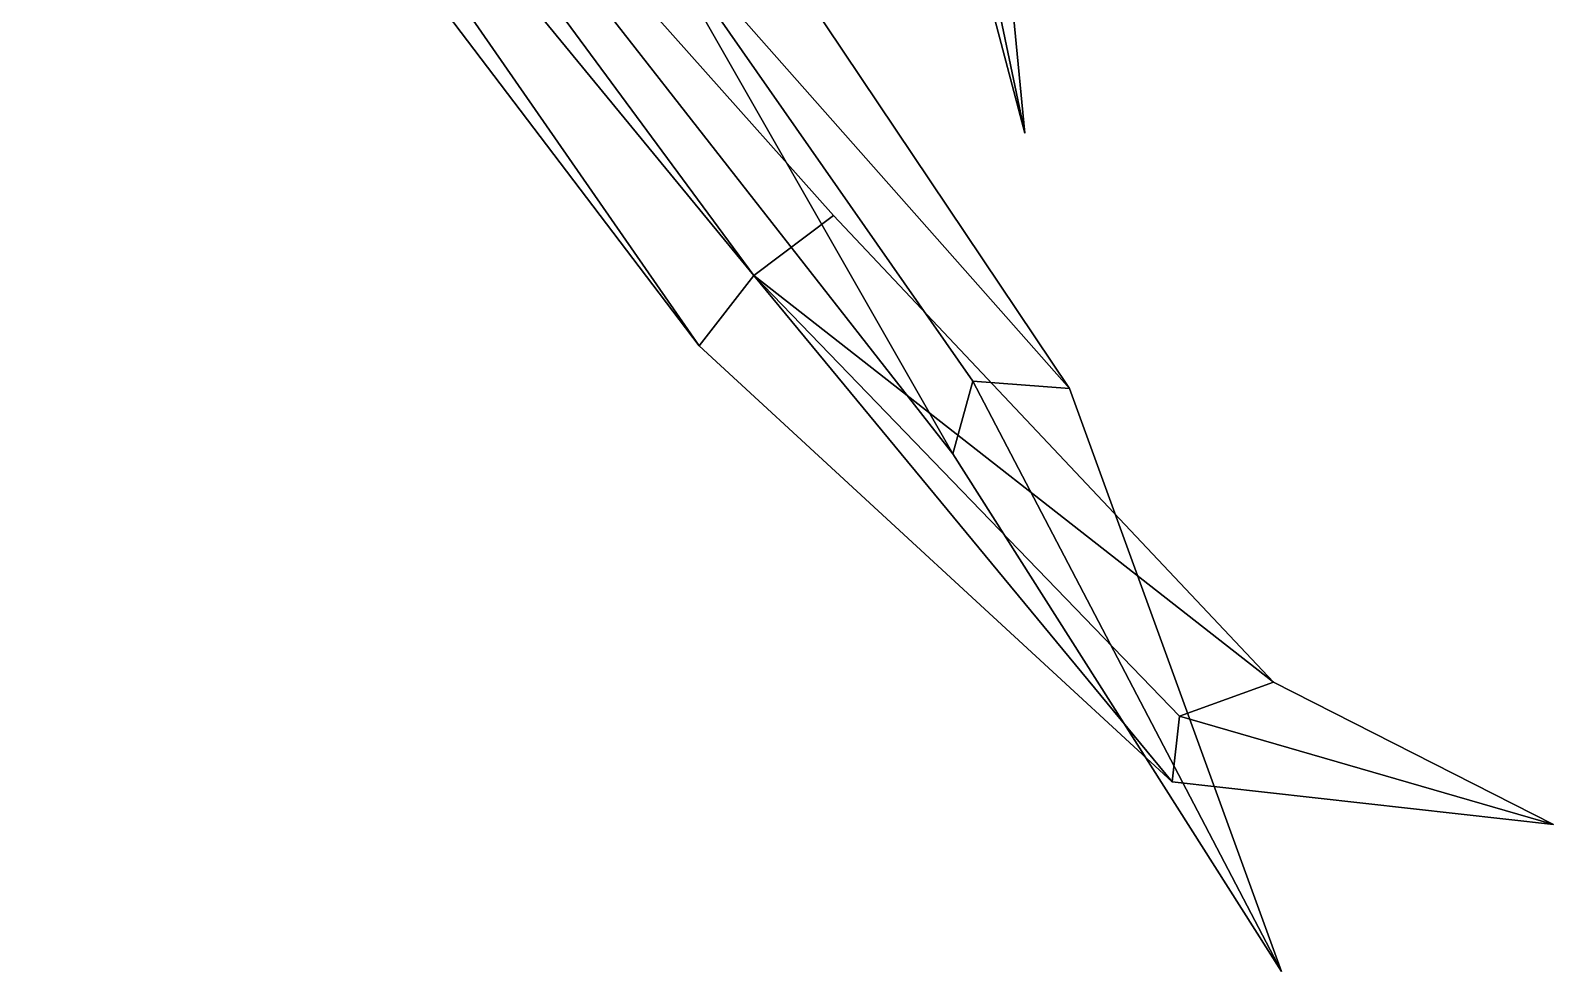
# Model space of a CAD drawing. Header units: metres. Extents: x -236 to 197, y -84 to 78.
# Drawn here: x -141.8 to -90.6, y -50.5 to -18.8 of the extents above; entities that cross this region are included whole.
import ezdxf

# ---------------------------------------------------------------- set-up
doc = ezdxf.new("R2010")
doc.units = ezdxf.units.M

msp = doc.modelspace()

# ---------------------------------------------------------------- linework, layer by layer
at = {"layer": 'Lacypla_Leaf', "color": 3}
for points in [[(-108.397, -22.292, 517.824), (-114.809, 1.991, 514.13), (-113.732, 3.126, 512.086)], [(-108.397, -22.292, 517.824), (-113.732, 3.126, 512.086), (-114.809, 1.991, 514.13)], [(-110.701, 1.483, 511.715), (-108.397, -22.292, 517.824), (-113.732, 3.126, 512.086)], [(-110.701, 1.483, 511.715), (-113.732, 3.126, 512.086), (-108.397, -22.292, 517.824)], [(-139.778, 0, 468.748), (-117.508, -27.076, 474.659), (-139.09, 2.174, 468.946)], [(-139.778, 0, 468.748), (-139.09, 2.174, 468.946), (-117.508, -27.076, 474.659)], [(-139.09, 2.174, 468.946), (-114.838, -25.061, 474.4), (-117.508, -27.076, 474.659)], [(-139.09, 2.174, 468.946), (-117.508, -27.076, 474.659), (-114.838, -25.061, 474.4)], [(-139.778, 0, 468.748), (-119.349, -29.442, 473.572), (-141.827, 0.158, 467.904)], [(-139.778, 0, 468.748), (-141.827, 0.158, 467.904), (-119.349, -29.442, 473.572)], [(-119.349, -29.442, 473.572), (-139.778, 0, 468.748), (-117.508, -27.076, 474.659)], [(-119.349, -29.442, 473.572), (-117.508, -27.076, 474.659), (-139.778, 0, 468.748)], [(-118.594, -13.436, 489.392), (-106.905, -30.879, 496.562), (-121.535, -14.324, 490.737)], [(-118.594, -13.436, 489.392), (-121.535, -14.324, 490.737), (-106.905, -30.879, 496.562)], [(-121.535, -14.324, 490.737), (-110.825, -33.078, 498.226), (-123.801, -16.485, 491.345)], [(-121.535, -14.324, 490.737), (-123.801, -16.485, 491.345), (-110.825, -33.078, 498.226)], [(-121.535, -14.324, 490.737), (-106.905, -30.879, 496.562), (-110.146, -30.636, 497.771)], [(-121.535, -14.324, 490.737), (-110.146, -30.636, 497.771), (-106.905, -30.879, 496.562)], [(-110.146, -30.636, 497.771), (-110.825, -33.078, 498.226), (-121.535, -14.324, 490.737)], [(-110.146, -30.636, 497.771), (-121.535, -14.324, 490.737), (-110.825, -33.078, 498.226)], [(-114.838, -25.061, 474.4), (-100.045, -40.749, 469.172), (-117.508, -27.076, 474.659)], [(-114.838, -25.061, 474.4), (-117.508, -27.076, 474.659), (-100.045, -40.749, 469.172)], [(-117.508, -27.076, 474.659), (-103.444, -44.102, 468.76), (-119.349, -29.442, 473.572)], [(-117.508, -27.076, 474.659), (-119.349, -29.442, 473.572), (-103.444, -44.102, 468.76)], [(-117.508, -27.076, 474.659), (-100.045, -40.749, 469.172), (-103.202, -41.886, 470.047)], [(-117.508, -27.076, 474.659), (-103.202, -41.886, 470.047), (-100.045, -40.749, 469.172)], [(-103.202, -41.886, 470.047), (-103.444, -44.102, 468.76), (-117.508, -27.076, 474.659)], [(-103.202, -41.886, 470.047), (-117.508, -27.076, 474.659), (-103.444, -44.102, 468.76)], [(-99.775, -50.472, 483.403), (-110.825, -33.078, 498.226), (-110.146, -30.636, 497.771)], [(-99.775, -50.472, 483.403), (-110.146, -30.636, 497.771), (-110.825, -33.078, 498.226)], [(-106.905, -30.879, 496.562), (-99.775, -50.472, 483.403), (-110.146, -30.636, 497.771)], [(-106.905, -30.879, 496.562), (-110.146, -30.636, 497.771), (-99.775, -50.472, 483.403)], [(-100.045, -40.749, 469.172), (-90.629, -45.531, 446.893), (-103.202, -41.886, 470.047)], [(-100.045, -40.749, 469.172), (-103.202, -41.886, 470.047), (-90.629, -45.531, 446.893)], [(-90.629, -45.531, 446.893), (-103.444, -44.102, 468.76), (-103.202, -41.886, 470.047)], [(-90.629, -45.531, 446.893), (-103.202, -41.886, 470.047), (-103.444, -44.102, 468.76)]]:
    msp.add_3dface(points, dxfattribs=at)

doc.saveas('drawing.dxf')
